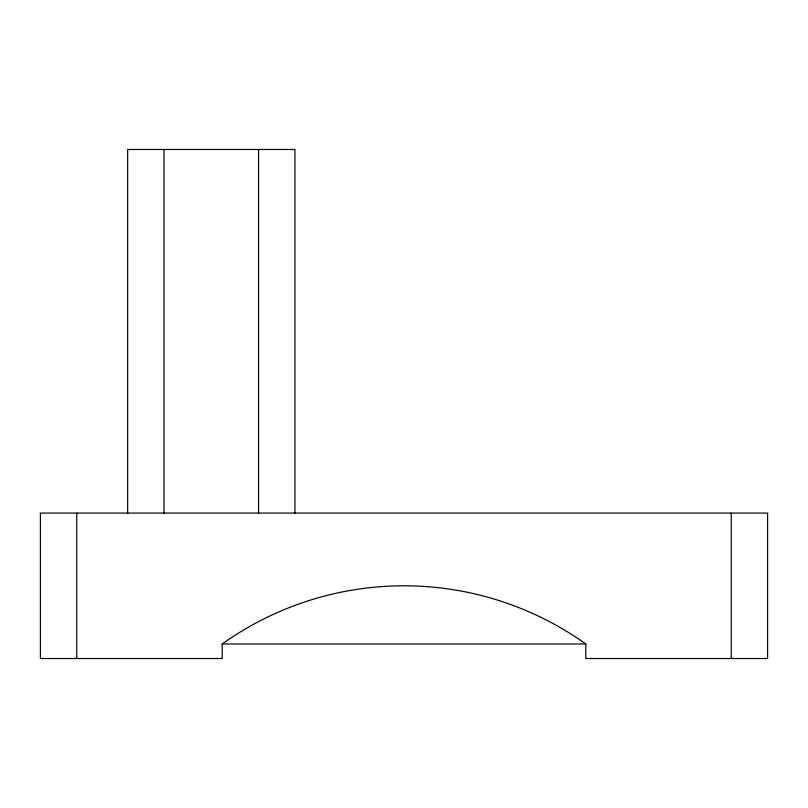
<?xml version="1.0" encoding="UTF-8"?>
<svg xmlns="http://www.w3.org/2000/svg" width="808" height="808" viewBox="0 0 808 808"><rect width="100%" height="100%" fill="white"/><g stroke="black" fill="none" stroke-linecap="round" stroke-linejoin="round"><path stroke-width="1.21" d="M222.2 643.976L585.8 643.976L585.8 658.52L767.6 658.52L767.6 513.08L40.4 513.08L40.4 658.52L222.2 658.52L222.2 643.976A313.151 313.151 0 0 1 585.8 643.976M731.24 513.08L731.24 658.52M294.92 513.08L294.92 149.48L127.664 149.48L127.664 513.08M258.56 149.48L258.56 513.08M164.024 149.48L164.024 513.08M76.76 513.08L76.76 658.52"/></g></svg>
